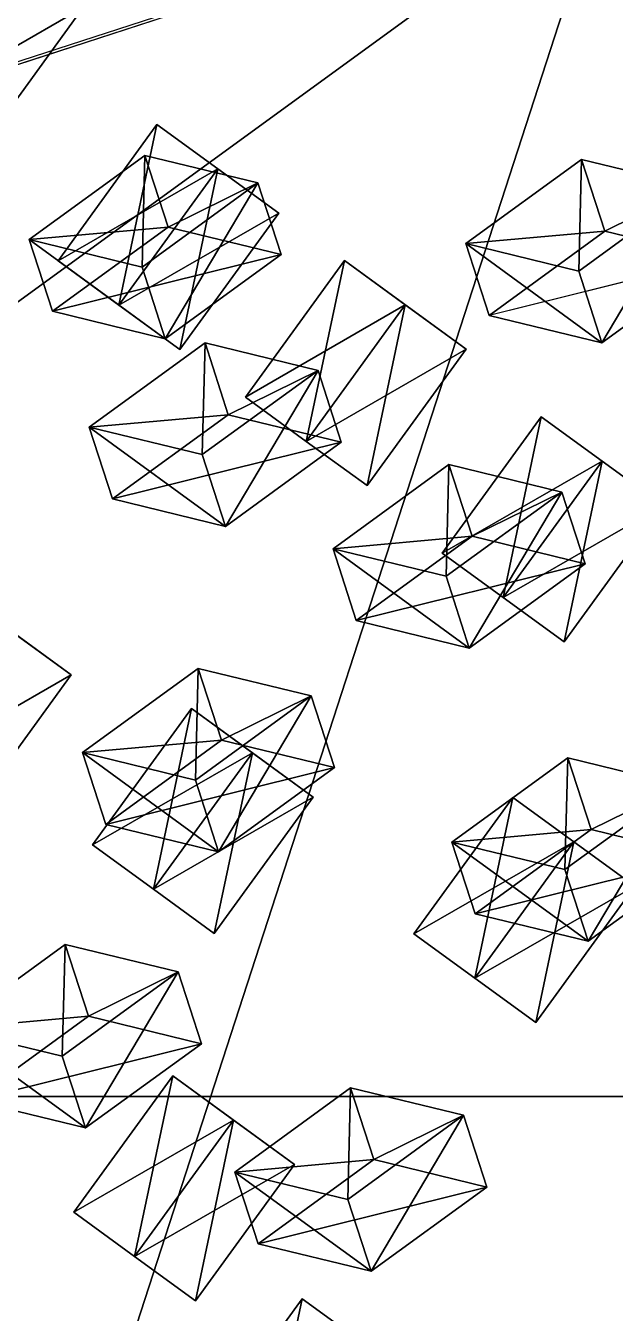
# Model space of a CAD drawing. Header units: metres. Extents: x -324 to 324, y -310 to 311.
# Drawn here: x 127.3 to 162.3, y -203.2 to -126.8 of the extents above; entities that cross this region are included whole.
import ezdxf

# ---------------------------------------------------------------- set-up
doc = ezdxf.new("R2010")
doc.units = ezdxf.units.M

msp = doc.modelspace()

# ---------------------------------------------------------------- linework, layer by layer
for p, q in [((-61.803432, -190.21129, -738), (161.80338, -117.55707, -738)), ((161.85379, -117.71214, -738.10077), (-61.75302, -190.36641, -738.10077))]:
    msp.add_line(p, q)
for points in [[(61.803394, -190.21127, -1262), (61.803425, 190.21133, -1262), (200, 2.2904767e-05, -1262), (200.0001, 0.00012290476, -1261.9999)], [(161.96648, 117.557076, -738.10077), (161.96652, -117.55703, -738.10077), (261.9763, -190.21126, -938.09595), (261.97638, -190.21115, -938.0958)], [(161.96648, 117.557076, -738.10077), (261.9763, -190.21126, -938.09595), (323.78568, 7.632487e-05, -1061.6997), (323.78577, 0.00017632486, -1061.6996)], [(261.94806, -190.3165, -938.3003), (61.935287, -190.30716, -1261.8993), (200.13196, -0.09587097, -1261.8992), (200.13206, -0.09577097, -1261.899)], [(161.85379, -117.71214, -738.10077), (-61.75302, -190.36641, -738.10077), (-99.94661, -307.93274, -938.09595), (-99.94651, -307.93265, -938.0958)], [(161.85379, -117.71214, -738.10077), (-99.94661, -307.93274, -938.09595), (100.05529, -307.93845, -1061.6997), (100.05539, -307.93835, -1061.6996)], [(161.85379, -117.71214, -738.10077), (100.05529, -307.93845, -1061.6997), (261.8568, -190.37567, -938.0959), (261.8569, -190.37556, -938.09576)], [(130.71486, -125.71095, -1245.5581), (127.09692, -123.08236, -1243.3218), (121.21906, -131.17253, -1243.3218), (121.21916, -131.17242, -1243.3217)], [(127.09647, -123.08204, -1254.5022), (130.71486, -125.71095, -1245.5581), (124.837006, -133.80112, -1245.5581), (124.837105, -133.80101, -1245.558)], [(121.21906, -131.17253, -1243.3218), (124.837006, -133.80112, -1245.5581), (130.71486, -125.71095, -1245.5581), (130.71497, -125.71085, -1245.558)], [(132.83098, -143.36488, -1221.3837), (129.21303, -140.7363, -1219.1473), (135.09088, -132.64612, -1219.1473), (135.09099, -132.64601, -1219.1472)], [(138.70927, -135.27504, -1210.2032), (135.09088, -132.64612, -1219.1473), (129.21303, -140.7363, -1219.1473), (129.21313, -140.73619, -1219.1472)], [(135.09088, -132.64612, -1219.1473), (138.70883, -135.27472, -1221.3837), (132.83098, -143.36488, -1221.3837), (132.83109, -143.36478, -1221.3835)], [(142.32722, -137.90363, -1212.4396), (138.70883, -135.27472, -1221.3837), (135.09088, -132.64612, -1219.1473), (135.09099, -132.64601, -1219.1472)], [(135.09088, -132.64612, -1219.1473), (138.70927, -135.27504, -1210.2032), (142.32722, -137.90363, -1212.4396), (142.32733, -137.90352, -1212.4395)], [(134.20312, -141.10638, -757.6814), (127.49481, -139.48145, -750.4455), (134.37665, -134.4812, -745.1883), (134.37675, -134.4811, -745.1882)], [(135.75858, -138.73434, -742.952), (134.37665, -134.4812, -745.1883), (127.49481, -139.48145, -750.4455), (127.49491, -139.48134, -750.4454)], [(134.37665, -134.4812, -745.1883), (141.08496, -136.10614, -752.4242), (134.20312, -141.10638, -757.6814), (134.20323, -141.10628, -757.6813)], [(141.08496, -136.10614, -752.4242), (134.37665, -134.4812, -745.1883), (135.75858, -138.73434, -742.952), (135.75868, -138.73424, -742.9519)], [(160.13307, -141.34416, -774.1572), (153.42476, -139.71922, -766.9213), (160.3066, -134.71898, -761.6641), (160.3067, -134.71887, -761.664)], [(161.68852, -138.97212, -759.42786), (160.3066, -134.71898, -761.6641), (153.42476, -139.71922, -766.9213), (153.42487, -139.71912, -766.9212)], [(160.3066, -134.71898, -761.6641), (167.01491, -136.34392, -768.9), (160.13307, -141.34416, -774.1572), (160.13318, -141.34406, -774.1571)], [(167.01491, -136.34392, -768.9), (160.3066, -134.71898, -761.6641), (161.68852, -138.97212, -759.42786), (161.68863, -138.97202, -759.42773)], [(129.21303, -140.7363, -1219.1473), (132.83142, -143.3652, -1210.2032), (138.70927, -135.27504, -1210.2032), (138.70938, -135.27493, -1210.2031)], [(136.44937, -145.9938, -1212.4396), (132.83098, -143.36488, -1221.3837), (138.70883, -135.27472, -1221.3837), (138.70894, -135.27461, -1221.3835)], [(142.32722, -137.90363, -1212.4396), (138.70927, -135.27504, -1210.2032), (132.83142, -143.3652, -1210.2032), (132.83153, -143.3651, -1210.2031)], [(138.70883, -135.27472, -1221.3837), (142.32722, -137.90363, -1212.4396), (136.44937, -145.9938, -1212.4396), (136.44948, -145.9937, -1212.4395)], [(135.58505, -145.35953, -755.4451), (134.20312, -141.10638, -757.6814), (141.08496, -136.10614, -752.4242), (141.08507, -136.10603, -752.4241)], [(141.08496, -136.10614, -752.4242), (142.46689, -140.35928, -750.1879), (135.58505, -145.35953, -755.4451), (135.58516, -145.35942, -755.445)], [(135.75858, -138.73434, -742.952), (142.46689, -140.35928, -750.1879), (141.08496, -136.10614, -752.4242), (141.08507, -136.10603, -752.4241)], [(161.515, -145.5973, -771.92096), (160.13307, -141.34416, -774.1572), (167.01491, -136.34392, -768.9), (167.01501, -136.34381, -768.8999)], [(167.01491, -136.34392, -768.9), (168.39684, -140.59706, -766.66376), (161.515, -145.5973, -771.92096), (161.5151, -145.5972, -771.92084)], [(161.68852, -138.97212, -759.42786), (168.39684, -140.59706, -766.66376), (167.01491, -136.34392, -768.9), (167.01501, -136.34381, -768.8999)], [(132.83142, -143.3652, -1210.2032), (136.44937, -145.9938, -1212.4396), (142.32722, -137.90363, -1212.4396), (142.32733, -137.90352, -1212.4395)], [(127.49481, -139.48145, -750.4455), (128.87674, -143.73459, -748.2092), (135.75858, -138.73434, -742.952), (135.75868, -138.73424, -742.9519)], [(142.46689, -140.35928, -750.1879), (135.75858, -138.73434, -742.952), (128.87674, -143.73459, -748.2092), (128.87685, -143.73448, -748.2091)], [(153.42476, -139.71922, -766.9213), (154.80669, -143.97237, -764.68506), (161.68852, -138.97212, -759.42786), (161.68863, -138.97202, -759.42773)], [(168.39684, -140.59706, -766.66376), (161.68852, -138.97212, -759.42786), (154.80669, -143.97237, -764.68506), (154.8068, -143.97226, -764.68494)], [(135.58505, -145.35953, -755.4451), (128.87674, -143.73459, -748.2092), (127.49481, -139.48145, -750.4455), (127.49491, -139.48134, -750.4454)], [(127.49481, -139.48145, -750.4455), (134.20312, -141.10638, -757.6814), (135.58505, -145.35953, -755.4451), (135.58516, -145.35942, -755.445)], [(161.515, -145.5973, -771.92096), (154.80669, -143.97237, -764.68506), (153.42476, -139.71922, -766.9213), (153.42487, -139.71912, -766.9212)], [(153.42476, -139.71922, -766.9213), (160.13307, -141.34416, -774.1572), (161.515, -145.5973, -771.92096), (161.5151, -145.5972, -771.92084)], [(128.87674, -143.73459, -748.2092), (135.58505, -145.35953, -755.4451), (142.46689, -140.35928, -750.1879), (142.467, -140.35918, -750.1878)], [(132.83142, -143.3652, -1210.2032), (129.21303, -140.7363, -1219.1473), (132.83098, -143.36488, -1221.3837), (132.83109, -143.36478, -1221.3835)], [(143.95589, -151.4476, -1193.8848), (140.33794, -148.81902, -1191.6484), (146.21579, -140.72884, -1191.6484), (146.2159, -140.72873, -1191.6483)], [(149.83418, -143.35776, -1182.7043), (146.21579, -140.72884, -1191.6484), (140.33794, -148.81902, -1191.6484), (140.33804, -148.81891, -1191.6483)], [(146.21579, -140.72884, -1191.6484), (149.83374, -143.35744, -1193.8848), (143.95589, -151.4476, -1193.8848), (143.956, -151.4475, -1193.8846)], [(153.45213, -145.98634, -1184.9407), (149.83374, -143.35744, -1193.8848), (146.21579, -140.72884, -1191.6484), (146.2159, -140.72873, -1191.6483)], [(146.21579, -140.72884, -1191.6484), (149.83418, -143.35776, -1182.7043), (153.45213, -145.98634, -1184.9407), (153.45224, -145.98624, -1184.9406)], [(154.80669, -143.97237, -764.68506), (161.515, -145.5973, -771.92096), (168.39684, -140.59706, -766.66376), (168.39694, -140.59695, -766.66364)], [(132.83098, -143.36488, -1221.3837), (136.44937, -145.9938, -1212.4396), (132.83142, -143.3652, -1210.2032), (132.83153, -143.3651, -1210.2031)], [(140.33794, -148.81902, -1191.6484), (143.95633, -151.44792, -1182.7043), (149.83418, -143.35776, -1182.7043), (149.83429, -143.35765, -1182.7042)], [(147.57428, -154.07652, -1184.9407), (143.95589, -151.4476, -1193.8848), (149.83374, -143.35744, -1193.8848), (149.83385, -143.35733, -1193.8846)], [(153.45213, -145.98634, -1184.9407), (149.83418, -143.35776, -1182.7043), (143.95633, -151.44792, -1182.7043), (143.95644, -151.44781, -1182.7042)], [(149.83374, -143.35744, -1193.8848), (153.45213, -145.98634, -1184.9407), (147.57428, -154.07652, -1184.9407), (147.57439, -154.07642, -1184.9406)], [(137.77075, -152.23706, -781.05524), (131.06244, -150.61212, -773.81934), (137.94427, -145.61188, -768.56213), (137.94438, -145.61177, -768.562)], [(139.3262, -149.86502, -766.32587), (137.94427, -145.61188, -768.56213), (131.06244, -150.61212, -773.81934), (131.06255, -150.61201, -773.8192)], [(137.94427, -145.61188, -768.56213), (144.65259, -147.23682, -775.79803), (137.77075, -152.23706, -781.05524), (137.77086, -152.23695, -781.0551)], [(144.65259, -147.23682, -775.79803), (137.94427, -145.61188, -768.56213), (139.3262, -149.86502, -766.32587), (139.32631, -149.86491, -766.32574)], [(143.95633, -151.44792, -1182.7043), (147.57428, -154.07652, -1184.9407), (153.45213, -145.98634, -1184.9407), (153.45224, -145.98624, -1184.9406)], [(139.15268, -156.4902, -778.819), (137.77075, -152.23706, -781.05524), (144.65259, -147.23682, -775.79803), (144.6527, -147.23671, -775.7979)], [(144.65259, -147.23682, -775.79803), (146.03452, -151.48996, -773.56177), (139.15268, -156.4902, -778.819), (139.15279, -156.4901, -778.81885)], [(139.3262, -149.86502, -766.32587), (146.03452, -151.48996, -773.56177), (144.65259, -147.23682, -775.79803), (144.6527, -147.23671, -775.7979)], [(143.95633, -151.44792, -1182.7043), (140.33794, -148.81902, -1191.6484), (143.95589, -151.4476, -1193.8848), (143.956, -151.4475, -1193.8846)], [(131.06244, -150.61212, -773.81934), (132.44437, -154.86526, -771.58307), (139.3262, -149.86502, -766.32587), (139.32631, -149.86491, -766.32574)], [(146.03452, -151.48996, -773.56177), (139.3262, -149.86502, -766.32587), (132.44437, -154.86526, -771.58307), (132.44447, -154.86516, -771.58295)], [(155.64929, -160.70724, -1164.0826), (152.03134, -158.07866, -1161.8463), (157.9092, -149.98848, -1161.8463), (157.9093, -149.98837, -1161.8462)], [(161.52759, -152.6174, -1152.9022), (157.9092, -149.98848, -1161.8463), (152.03134, -158.07866, -1161.8463), (152.03145, -158.07855, -1161.8462)], [(157.9092, -149.98848, -1161.8463), (161.52715, -152.61708, -1164.0826), (155.64929, -160.70724, -1164.0826), (155.6494, -160.70714, -1164.0825)], [(165.14554, -155.24599, -1155.1385), (161.52715, -152.61708, -1164.0826), (157.9092, -149.98848, -1161.8463), (157.9093, -149.98837, -1161.8462)], [(157.9092, -149.98848, -1161.8463), (161.52759, -152.6174, -1152.9022), (165.14554, -155.24599, -1155.1385), (165.14565, -155.24588, -1155.1384)], [(139.15268, -156.4902, -778.819), (132.44437, -154.86526, -771.58307), (131.06244, -150.61212, -773.81934), (131.06255, -150.61201, -773.8192)], [(131.06244, -150.61212, -773.81934), (137.77075, -152.23706, -781.05524), (139.15268, -156.4902, -778.819), (139.15279, -156.4901, -778.81885)], [(132.44437, -154.86526, -771.58307), (139.15268, -156.4902, -778.819), (146.03452, -151.48996, -773.56177), (146.03462, -151.48985, -773.56165)], [(143.95589, -151.4476, -1193.8848), (147.57428, -154.07652, -1184.9407), (143.95633, -151.44792, -1182.7043), (143.95644, -151.44781, -1182.7042)], [(152.03134, -158.07866, -1161.8463), (155.64973, -160.70757, -1152.9022), (161.52759, -152.6174, -1152.9022), (161.5277, -152.6173, -1152.9021)], [(159.26768, -163.33617, -1155.1385), (155.64929, -160.70724, -1164.0826), (161.52715, -152.61708, -1164.0826), (161.52725, -152.61697, -1164.0825)], [(165.14554, -155.24599, -1155.1385), (161.52759, -152.6174, -1152.9022), (155.64973, -160.70757, -1152.9022), (155.64984, -160.70746, -1152.9021)], [(161.52715, -152.61708, -1164.0826), (165.14554, -155.24599, -1155.1385), (159.26768, -163.33617, -1155.1385), (159.26779, -163.33606, -1155.1384)], [(152.25342, -159.45346, -803.7297), (145.5451, -157.82852, -796.4938), (152.42694, -152.82828, -791.2366), (152.42705, -152.82817, -791.23645)], [(153.80887, -157.08142, -789.0003), (152.42694, -152.82828, -791.2366), (145.5451, -157.82852, -796.4938), (145.54521, -157.82841, -796.49365)], [(152.42694, -152.82828, -791.2366), (159.13525, -154.45322, -798.4725), (152.25342, -159.45346, -803.7297), (152.25352, -159.45335, -803.72955)], [(159.13525, -154.45322, -798.4725), (152.42694, -152.82828, -791.2366), (153.80887, -157.08142, -789.0003), (153.80898, -157.08131, -789.0002)], [(153.63535, -163.7066, -801.4934), (152.25342, -159.45346, -803.7297), (159.13525, -154.45322, -798.4725), (159.13536, -154.45311, -798.47235)], [(159.13525, -154.45322, -798.4725), (160.51718, -158.70636, -796.2362), (153.63535, -163.7066, -801.4934), (153.63545, -163.7065, -801.4933)], [(153.80887, -157.08142, -789.0003), (160.51718, -158.70636, -796.2362), (159.13525, -154.45322, -798.4725), (159.13536, -154.45311, -798.47235)], [(155.64973, -160.70757, -1152.9022), (159.26768, -163.33617, -1155.1385), (165.14554, -155.24599, -1155.1385), (165.14565, -155.24588, -1155.1384)], [(145.5451, -157.82852, -796.4938), (146.92703, -162.08167, -794.2575), (153.80887, -157.08142, -789.0003), (153.80898, -157.08131, -789.0002)], [(160.51718, -158.70636, -796.2362), (153.80887, -157.08142, -789.0003), (146.92703, -162.08167, -794.2575), (146.92714, -162.08156, -794.2574)], [(153.63535, -163.7066, -801.4934), (146.92703, -162.08167, -794.2575), (145.5451, -157.82852, -796.4938), (145.54521, -157.82841, -796.49365)], [(145.5451, -157.82852, -796.4938), (152.25342, -159.45346, -803.7297), (153.63535, -163.7066, -801.4934), (153.63545, -163.7065, -801.4933)], [(155.64973, -160.70757, -1152.9022), (152.03134, -158.07866, -1161.8463), (155.64929, -160.70724, -1164.0826), (155.6494, -160.70714, -1164.0825)], [(146.92703, -162.08167, -794.2575), (153.63535, -163.7066, -801.4934), (160.51718, -158.70636, -796.2362), (160.51729, -158.70625, -796.2361)], [(129.99933, -165.29532, -1200.1871), (126.380936, -162.66641, -1209.1312), (122.76299, -160.03781, -1206.8949), (122.76309, -160.0377, -1206.8948)], [(122.76299, -160.03781, -1206.8949), (126.38138, -162.66673, -1197.9508), (129.99933, -165.29532, -1200.1871), (129.99944, -165.29521, -1200.187)], [(155.64929, -160.70724, -1164.0826), (159.26768, -163.33617, -1155.1385), (155.64973, -160.70757, -1152.9022), (155.64984, -160.70746, -1152.9021)], [(129.99933, -165.29532, -1200.1871), (126.38138, -162.66673, -1197.9508), (120.503525, -170.7569, -1197.9508), (120.503624, -170.75679, -1197.9507)], [(126.380936, -162.66641, -1209.1312), (129.99933, -165.29532, -1200.1871), (124.12147, -173.3855, -1200.1871), (124.12157, -173.38539, -1200.187)], [(137.3695, -171.53978, -817.5188), (130.6612, -169.91484, -810.2829), (137.54303, -164.9146, -805.0257), (137.54314, -164.91449, -805.0256)], [(138.92496, -169.16774, -802.7894), (137.54303, -164.9146, -805.0257), (130.6612, -169.91484, -810.2829), (130.6613, -169.91473, -810.2828)], [(137.54303, -164.9146, -805.0257), (144.25134, -166.53954, -812.2616), (137.3695, -171.53978, -817.5188), (137.36961, -171.53967, -817.5187)], [(144.25134, -166.53954, -812.2616), (137.54303, -164.9146, -805.0257), (138.92496, -169.16774, -802.7894), (138.92506, -169.16763, -802.7893)], [(120.503525, -170.7569, -1197.9508), (124.12147, -173.3855, -1200.1871), (129.99933, -165.29532, -1200.1871), (129.99944, -165.29521, -1200.187)], [(138.75143, -175.79292, -815.28253), (137.3695, -171.53978, -817.5188), (144.25134, -166.53954, -812.2616), (144.25145, -166.53943, -812.2615)], [(144.25134, -166.53954, -812.2616), (145.63327, -170.79268, -810.0253), (138.75143, -175.79292, -815.28253), (138.75154, -175.79282, -815.2824)], [(138.92496, -169.16774, -802.7894), (145.63327, -170.79268, -810.0253), (144.25134, -166.53954, -812.2616), (144.25145, -166.53943, -812.2615)], [(134.87457, -178.0152, -1177.3485), (131.25662, -175.38661, -1175.1122), (137.13448, -167.29643, -1175.1122), (137.13458, -167.29633, -1175.112)], [(140.75287, -169.92535, -1166.1681), (137.13448, -167.29643, -1175.1122), (131.25662, -175.38661, -1175.1122), (131.25673, -175.3865, -1175.112)], [(137.13448, -167.29643, -1175.1122), (140.75243, -169.92503, -1177.3485), (134.87457, -178.0152, -1177.3485), (134.87468, -178.01509, -1177.3484)], [(144.37082, -172.55394, -1168.4044), (140.75243, -169.92503, -1177.3485), (137.13448, -167.29643, -1175.1122), (137.13458, -167.29633, -1175.112)], [(137.13448, -167.29643, -1175.1122), (140.75287, -169.92535, -1166.1681), (144.37082, -172.55394, -1168.4044), (144.37093, -172.55383, -1168.4043)], [(130.6612, -169.91484, -810.2829), (132.04312, -174.16798, -808.04663), (138.92496, -169.16774, -802.7894), (138.92506, -169.16763, -802.7893)], [(145.63327, -170.79268, -810.0253), (138.92496, -169.16774, -802.7894), (132.04312, -174.16798, -808.04663), (132.04323, -174.16788, -808.0465)], [(138.75143, -175.79292, -815.28253), (132.04312, -174.16798, -808.04663), (130.6612, -169.91484, -810.2829), (130.6613, -169.91473, -810.2828)], [(130.6612, -169.91484, -810.2829), (137.3695, -171.53978, -817.5188), (138.75143, -175.79292, -815.28253), (138.75154, -175.79282, -815.2824)], [(131.25662, -175.38661, -1175.1122), (134.87502, -178.01552, -1166.1681), (140.75287, -169.92535, -1166.1681), (140.75298, -169.92525, -1166.168)], [(138.49297, -180.64412, -1168.4044), (134.87457, -178.0152, -1177.3485), (140.75243, -169.92503, -1177.3485), (140.75253, -169.92493, -1177.3484)], [(144.37082, -172.55394, -1168.4044), (140.75287, -169.92535, -1166.1681), (134.87502, -178.01552, -1166.1681), (134.87512, -178.01541, -1166.168)], [(140.75243, -169.92503, -1177.3485), (144.37082, -172.55394, -1168.4044), (138.49297, -180.64412, -1168.4044), (138.49307, -180.64401, -1168.4043)], [(159.30736, -176.85371, -841.18195), (152.59904, -175.22878, -833.94604), (159.48088, -170.22853, -828.68884), (159.48099, -170.22842, -828.6887)], [(160.86281, -174.48167, -826.4526), (159.48088, -170.22853, -828.68884), (152.59904, -175.22878, -833.94604), (152.59915, -175.22867, -833.9459)], [(159.48088, -170.22853, -828.68884), (166.1892, -171.85347, -835.92474), (159.30736, -176.85371, -841.18195), (159.30746, -176.8536, -841.1818)], [(166.1892, -171.85347, -835.92474), (159.48088, -170.22853, -828.68884), (160.86281, -174.48167, -826.4526), (160.86292, -174.48157, -826.45245)], [(132.04312, -174.16798, -808.04663), (138.75143, -175.79292, -815.28253), (145.63327, -170.79268, -810.0253), (145.63338, -170.79257, -810.0252)], [(134.87502, -178.01552, -1166.1681), (138.49297, -180.64412, -1168.4044), (144.37082, -172.55394, -1168.4044), (144.37093, -172.55383, -1168.4043)], [(153.96208, -183.28934, -1140.2687), (150.34413, -180.66075, -1138.0323), (156.22198, -172.57057, -1138.0323), (156.22209, -172.57047, -1138.0322)], [(159.84038, -175.1995, -1129.0883), (156.22198, -172.57057, -1138.0323), (150.34413, -180.66075, -1138.0323), (150.34424, -180.66064, -1138.0322)], [(156.22198, -172.57057, -1138.0323), (159.83994, -175.19917, -1140.2687), (153.96208, -183.28934, -1140.2687), (153.96219, -183.28923, -1140.2686)], [(163.45833, -177.82808, -1131.3246), (159.83994, -175.19917, -1140.2687), (156.22198, -172.57057, -1138.0323), (156.22209, -172.57047, -1138.0322)], [(156.22198, -172.57057, -1138.0323), (159.84038, -175.1995, -1129.0883), (163.45833, -177.82808, -1131.3246), (163.45844, -177.82797, -1131.3245)], [(160.68929, -181.10686, -838.9457), (159.30736, -176.85371, -841.18195), (166.1892, -171.85347, -835.92474), (166.1893, -171.85336, -835.9246)], [(166.1892, -171.85347, -835.92474), (167.57112, -176.10661, -833.6885), (160.68929, -181.10686, -838.9457), (160.68939, -181.10675, -838.94556)], [(160.86281, -174.48167, -826.4526), (167.57112, -176.10661, -833.6885), (166.1892, -171.85347, -835.92474), (166.1893, -171.85336, -835.9246)], [(152.59904, -175.22878, -833.94604), (153.98097, -179.48192, -831.7098), (160.86281, -174.48167, -826.4526), (160.86292, -174.48157, -826.45245)], [(167.57112, -176.10661, -833.6885), (160.86281, -174.48167, -826.4526), (153.98097, -179.48192, -831.7098), (153.98108, -179.48181, -831.70966)], [(134.87502, -178.01552, -1166.1681), (131.25662, -175.38661, -1175.1122), (134.87457, -178.0152, -1177.3485), (134.87468, -178.01509, -1177.3484)], [(150.34413, -180.66075, -1138.0323), (153.96252, -183.28966, -1129.0883), (159.84038, -175.1995, -1129.0883), (159.84048, -175.19939, -1129.0881)], [(160.68929, -181.10686, -838.9457), (153.98097, -179.48192, -831.7098), (152.59904, -175.22878, -833.94604), (152.59915, -175.22867, -833.9459)], [(152.59904, -175.22878, -833.94604), (159.30736, -176.85371, -841.18195), (160.68929, -181.10686, -838.9457), (160.68939, -181.10675, -838.94556)], [(157.58047, -185.91826, -1131.3246), (153.96208, -183.28934, -1140.2687), (159.83994, -175.19917, -1140.2687), (159.84004, -175.19907, -1140.2686)], [(163.45833, -177.82808, -1131.3246), (159.84038, -175.1995, -1129.0883), (153.96252, -183.28966, -1129.0883), (153.96263, -183.28955, -1129.0881)], [(159.83994, -175.19917, -1140.2687), (163.45833, -177.82808, -1131.3246), (157.58047, -185.91826, -1131.3246), (157.58058, -185.91815, -1131.3245)], [(153.98097, -179.48192, -831.7098), (160.68929, -181.10686, -838.9457), (167.57112, -176.10661, -833.6885), (167.57123, -176.1065, -833.68835)], [(153.96252, -183.28966, -1129.0883), (157.58047, -185.91826, -1131.3246), (163.45833, -177.82808, -1131.3246), (163.45844, -177.82797, -1131.3245)], [(134.87457, -178.0152, -1177.3485), (138.49297, -180.64412, -1168.4044), (134.87502, -178.01552, -1166.1681), (134.87512, -178.01541, -1166.168)], [(153.96252, -183.28966, -1129.0883), (150.34413, -180.66075, -1138.0323), (153.96208, -183.28934, -1140.2687), (153.96219, -183.28923, -1140.2686)], [(129.46542, -187.92635, -843.7997), (122.75711, -186.3014, -836.5638), (129.63895, -181.30116, -831.3066), (129.63905, -181.30106, -831.30646)], [(131.02087, -185.5543, -829.0703), (129.63895, -181.30116, -831.3066), (122.75711, -186.3014, -836.5638), (122.75721, -186.3013, -836.56366)], [(129.63895, -181.30116, -831.3066), (136.34726, -182.9261, -838.5425), (129.46542, -187.92635, -843.7997), (129.46553, -187.92624, -843.79956)], [(136.34726, -182.9261, -838.5425), (129.63895, -181.30116, -831.3066), (131.02087, -185.5543, -829.0703), (131.02098, -185.5542, -829.0702)], [(130.84735, -192.17949, -841.5634), (129.46542, -187.92635, -843.7997), (136.34726, -182.9261, -838.5425), (136.34737, -182.926, -838.54236)], [(136.34726, -182.9261, -838.5425), (137.72919, -187.17924, -836.3062), (130.84735, -192.17949, -841.5634), (130.84746, -192.17938, -841.5633)], [(131.02087, -185.5543, -829.0703), (137.72919, -187.17924, -836.3062), (136.34726, -182.9261, -838.5425), (136.34737, -182.926, -838.54236)], [(153.96208, -183.28934, -1140.2687), (157.58047, -185.91826, -1131.3246), (153.96252, -183.28966, -1129.0883), (153.96263, -183.28955, -1129.0881)], [(122.75711, -186.3014, -836.5638), (124.139046, -190.55455, -834.3275), (131.02087, -185.5543, -829.0703), (131.02098, -185.5542, -829.0702)], [(137.72919, -187.17924, -836.3062), (131.02087, -185.5543, -829.0703), (124.139046, -190.55455, -834.3275), (124.139145, -190.55444, -834.3274)], [(130.84735, -192.17949, -841.5634), (124.139046, -190.55455, -834.3275), (122.75711, -186.3014, -836.5638), (122.75721, -186.3013, -836.56366)], [(122.75711, -186.3014, -836.5638), (129.46542, -187.92635, -843.7997), (130.84735, -192.17949, -841.5634), (130.84746, -192.17938, -841.5633)], [(124.139046, -190.55455, -834.3275), (130.84735, -192.17949, -841.5634), (137.72919, -187.17924, -836.3062), (137.7293, -187.17914, -836.3061)], [(133.76253, -199.80568, -1153.5345), (130.14458, -197.1771, -1151.2982), (136.02243, -189.08691, -1151.2982), (136.02254, -189.0868, -1151.2981)], [(139.64082, -191.71584, -1142.3541), (136.02243, -189.08691, -1151.2982), (130.14458, -197.1771, -1151.2982), (130.14468, -197.17699, -1151.2981)], [(136.02243, -189.08691, -1151.2982), (139.64038, -191.71552, -1153.5345), (133.76253, -199.80568, -1153.5345), (133.76263, -199.80557, -1153.5344)], [(143.25877, -194.34442, -1144.5905), (139.64038, -191.71552, -1153.5345), (136.02243, -189.08691, -1151.2982), (136.02254, -189.0868, -1151.2981)], [(136.02243, -189.08691, -1151.2982), (139.64082, -191.71584, -1142.3541), (143.25877, -194.34442, -1144.5905), (143.25888, -194.34431, -1144.5903)], [(146.41766, -196.42766, -870.444), (139.70935, -194.80272, -863.20807), (146.59119, -189.80247, -857.95087), (146.5913, -189.80237, -857.95074)], [(147.97311, -194.05562, -855.7146), (146.59119, -189.80247, -857.95087), (139.70935, -194.80272, -863.20807), (139.70946, -194.80261, -863.20795)], [(146.59119, -189.80247, -857.95087), (153.2995, -191.42741, -865.18677), (146.41766, -196.42766, -870.444), (146.41777, -196.42755, -870.44385)], [(153.2995, -191.42741, -865.18677), (146.59119, -189.80247, -857.95087), (147.97311, -194.05562, -855.7146), (147.97322, -194.05551, -855.7145)], [(261.94806, -190.3165, -938.3003), (100.13975, -307.86996, -1061.9042), (61.935287, -190.30716, -1261.8993), (61.935387, -190.30705, -1261.8992)], [(147.79959, -200.6808, -868.2077), (146.41766, -196.42766, -870.444), (153.2995, -191.42741, -865.18677), (153.2996, -191.4273, -865.18665)], [(153.2995, -191.42741, -865.18677), (154.68143, -195.68056, -862.9505), (147.79959, -200.6808, -868.2077), (147.7997, -200.6807, -868.2076)], [(147.97311, -194.05562, -855.7146), (154.68143, -195.68056, -862.9505), (153.2995, -191.42741, -865.18677), (153.2996, -191.4273, -865.18665)], [(130.14458, -197.1771, -1151.2982), (133.76297, -199.806, -1142.3541), (139.64082, -191.71584, -1142.3541), (139.64093, -191.71573, -1142.354)], [(137.38092, -202.4346, -1144.5905), (133.76253, -199.80568, -1153.5345), (139.64038, -191.71552, -1153.5345), (139.64049, -191.71541, -1153.5344)], [(143.25877, -194.34442, -1144.5905), (139.64082, -191.71584, -1142.3541), (133.76297, -199.806, -1142.3541), (133.76308, -199.8059, -1142.354)], [(139.64038, -191.71552, -1153.5345), (143.25877, -194.34442, -1144.5905), (137.38092, -202.4346, -1144.5905), (137.38103, -202.4345, -1144.5903)], [(133.76297, -199.806, -1142.3541), (137.38092, -202.4346, -1144.5905), (143.25877, -194.34442, -1144.5905), (143.25888, -194.34431, -1144.5903)], [(139.70935, -194.80272, -863.20807), (141.09128, -199.05586, -860.9718), (147.97311, -194.05562, -855.7146), (147.97322, -194.05551, -855.7145)], [(154.68143, -195.68056, -862.9505), (147.97311, -194.05562, -855.7146), (141.09128, -199.05586, -860.9718), (141.09138, -199.05576, -860.9717)], [(147.79959, -200.6808, -868.2077), (141.09128, -199.05586, -860.9718), (139.70935, -194.80272, -863.20807), (139.70946, -194.80261, -863.20795)], [(139.70935, -194.80272, -863.20807), (146.41766, -196.42766, -870.444), (147.79959, -200.6808, -868.2077), (147.7997, -200.6807, -868.2076)], [(141.09128, -199.05586, -860.9718), (147.79959, -200.6808, -868.2077), (154.68143, -195.68056, -862.9505), (154.68153, -195.68045, -862.9504)], [(133.76297, -199.806, -1142.3541), (130.14458, -197.1771, -1151.2982), (133.76253, -199.80568, -1153.5345), (133.76263, -199.80557, -1153.5344)], [(133.76253, -199.80568, -1153.5345), (137.38092, -202.4346, -1144.5905), (133.76297, -199.806, -1142.3541), (133.76308, -199.8059, -1142.354)], [(141.45988, -213.03705, -1125.5289), (137.84193, -210.40846, -1123.2926), (143.71979, -202.31828, -1123.2926), (143.7199, -202.31818, -1123.2925)], [(147.33818, -204.9472, -1114.3485), (143.71979, -202.31828, -1123.2926), (137.84193, -210.40846, -1123.2926), (137.84204, -210.40836, -1123.2925)], [(143.71979, -202.31828, -1123.2926), (147.33774, -204.94688, -1125.5289), (141.45988, -213.03705, -1125.5289), (141.45999, -213.03694, -1125.5288)], [(150.95613, -207.57579, -1116.5848), (147.33774, -204.94688, -1125.5289), (143.71979, -202.31828, -1123.2926), (143.7199, -202.31818, -1123.2925)], [(143.71979, -202.31828, -1123.2926), (147.33818, -204.9472, -1114.3485), (150.95613, -207.57579, -1116.5848), (150.95624, -207.57568, -1116.5847)]]:
    msp.add_3dface(points)

doc.saveas('drawing.dxf')
